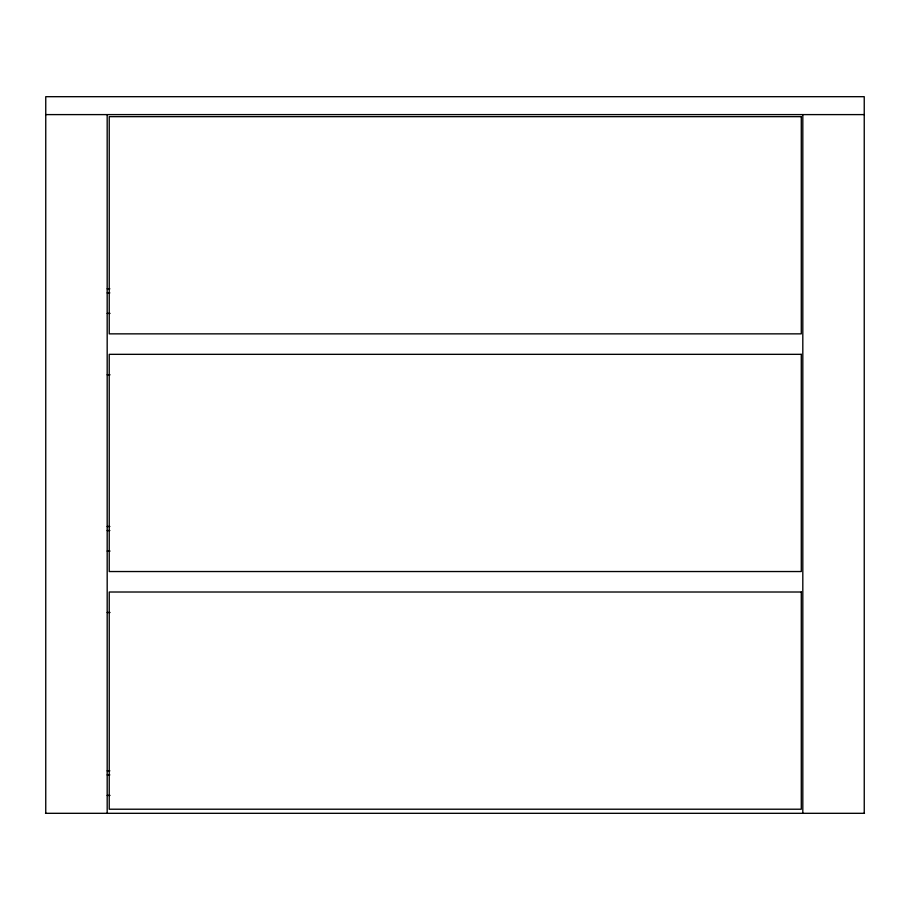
<?xml version="1.0" encoding="UTF-8"?>
<svg xmlns="http://www.w3.org/2000/svg" width="910" height="910" viewBox="0 0 910 910"><rect width="100%" height="100%" fill="white"/><g stroke="black" fill="none" stroke-linecap="round" stroke-linejoin="round"><path stroke-width="1.36" d="M45.762 114.603L864.25 114.603M107.187 288.811L109.848 288.811M107.187 292.906L109.848 292.906M107.187 313.381L110.019 313.381M107.187 374.806L110.019 374.806M107.187 526.492L109.848 526.492M107.187 530.587L109.848 530.587M107.187 551.062L110.019 551.062M107.187 612.487L110.019 612.487M107.187 770.827L109.848 770.827M107.187 774.922L109.848 774.922M107.187 795.397L110.019 795.397M45.5 813.312L864.5 813.312M864.25 813.312L864.238 96.688L45.75 96.688L45.75 813.312M802.813 114.603L802.813 813.312M107.175 114.603L107.187 813.312M801.289 116.651L109.234 116.651L109.234 333.856L801.289 333.856L801.289 116.651M801.289 354.331L109.223 354.331L109.234 571.537L801.289 571.537L801.289 354.331M801.289 592.012L109.234 592.012L109.234 809.217L801.289 809.217L801.289 592.012"/></g></svg>
